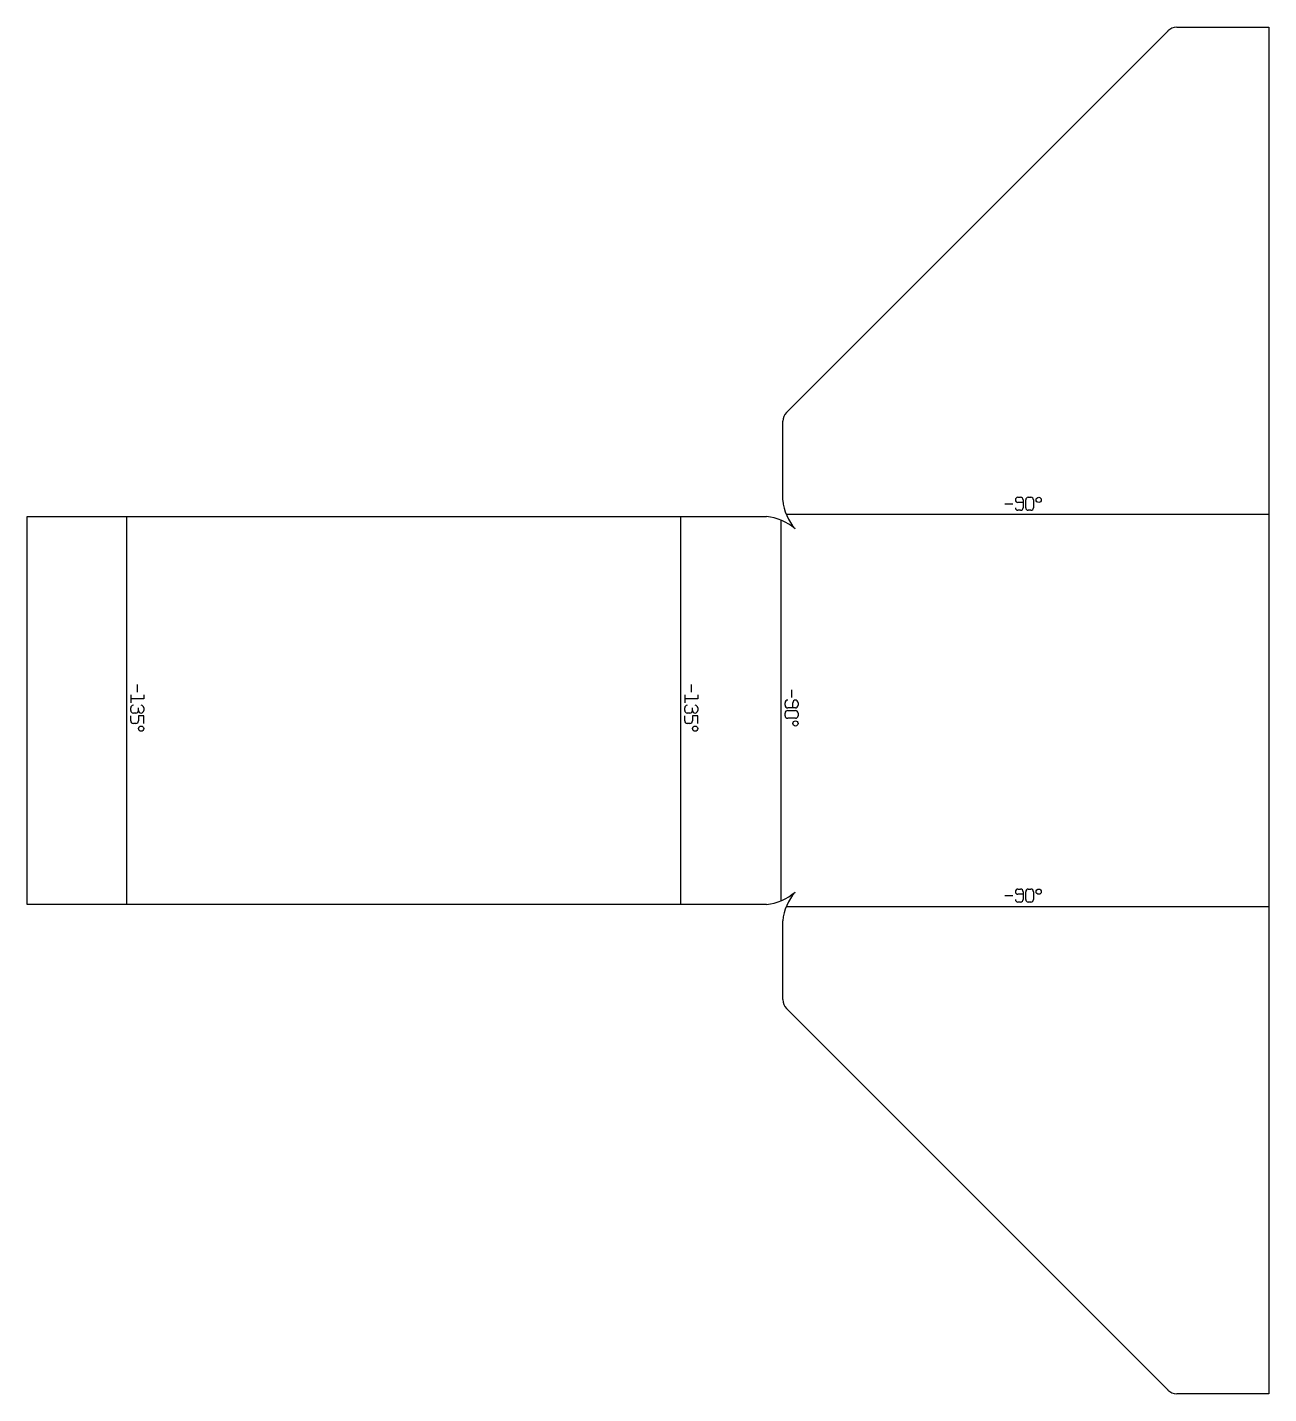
# Model space of a CAD drawing. Header units: millimetres. Extents: x 0 to 191, y 0 to 211.
import ezdxf

# ---------------------------------------------------------------- set-up
doc = ezdxf.new("R2010")
doc.units = ezdxf.units.MM
for name, color, linetype in [('Unfold030_Sketch', 7, 'CONTINUOUS'), ('Unfold030_Sketch_Bend_Labels', 7, 'CONTINUOUS'), ('Unfold030_Sketch_Bends', 7, 'CONTINUOUS')]:
    doc.layers.add(name, color=color, linetype=linetype)

msp = doc.modelspace()

# ---------------------------------------------------------------- linework, layer by layer
at = {"layer": 'Unfold030_Sketch'}
for p, q in [((177.16, 210.6), (191.34, 210.6)), ((191.34, 210.6), (191.34, 137.7)), ((116.99, 151.21), (175.82, 210.04)), ((116.44, 137.7), (116.44, 149.87)), ((191.34, 137.7), (191.34, 133.3)), ((0, 75.4), (0, 135.2)), ((0, 135.2), (14.17, 135.2)), ((14.17, 135.2), (16.37, 135.2)), ((16.37, 135.2), (99.57, 135.2)), ((99.57, 135.2), (101.77, 135.2)), ((101.77, 135.2), (113.94, 135.2)), ((191.34, 133.3), (191.34, 77.3)), ((191.34, 77.3), (191.34, 72.9)), ((14.17, 75.4), (0, 75.4)), ((16.37, 75.4), (14.17, 75.4)), ((99.57, 75.4), (16.37, 75.4)), ((101.77, 75.4), (99.57, 75.4)), ((113.94, 75.4), (101.77, 75.4)), ((116.44, 60.73), (116.44, 72.9)), ((191.34, 72.9), (191.34, 0)), ((175.82, 0.56), (116.99, 59.38)), ((191.34, 0), (177.16, 0))]:
    msp.add_line(p, q, dxfattribs=at)
for centre, radius, start, end in [((177.16, 208.7), 1.9, 90, 135), ((118.34, 149.87), 1.9, 135, 180), ((124.42, 138.53), 8.03, -174.0028, -139.2693), ((113.1, 127.22), 8.03, 49.2693, 84.0028), ((113.1, 83.38), 8.03, -84.0028, -49.2693), ((124.42, 72.06), 8.03, 139.2693, 174.0028), ((118.34, 60.73), 1.9, 180, -135), ((177.16, 1.9), 1.9, -135, -90)]:
    msp.add_arc(centre, radius, start, end, dxfattribs=at)
at = {"layer": 'Unfold030_Sketch_Bend_Labels'}
for p, q in [((150.69, 137.16), (151.89, 137.16)), ((152.69, 138.16), (153.09, 138.16)), ((153.49, 137.36), (152.69, 137.36)), ((153.49, 137.76), (153.49, 136.56)), ((153.89, 136.56), (153.89, 137.76)), ((154.29, 138.16), (154.69, 138.16)), ((155.09, 137.76), (155.09, 136.56)), ((153.09, 136.16), (152.69, 136.16)), ((154.69, 136.16), (154.29, 136.16)), ((15.94, 107.7), (15.94, 106.5)), ((16.94, 109.3), (16.94, 108.1)), ((17.94, 107.7), (17.94, 107.1)), ((101.33, 107.7), (101.33, 106.5)), ((102.33, 109.3), (102.33, 108.1)), ((103.33, 107.7), (103.33, 107.1)), ((117.8, 108.5), (117.8, 107.3)), ((17.94, 107.1), (15.94, 107.1)), ((15.94, 105.3), (15.94, 105.7)), ((17.14, 105.3), (17.14, 105.7)), ((17.94, 105.7), (17.94, 105.3)), ((103.33, 107.1), (101.33, 107.1)), ((101.33, 105.3), (101.33, 105.7)), ((102.53, 105.3), (102.53, 105.7)), ((103.33, 105.7), (103.33, 105.3)), ((116.8, 106.1), (116.8, 106.5)), ((118.4, 105.7), (117.2, 105.7)), ((117.2, 105.3), (118.4, 105.3)), ((118, 105.7), (118, 106.5)), ((118.8, 106.5), (118.8, 106.1)), ((15.94, 103.7), (15.94, 104.5)), ((16.74, 104.9), (16.34, 104.9)), ((16.74, 103.3), (16.34, 103.3)), ((17.94, 104.5), (17.14, 104.5)), ((17.14, 104.5), (17.14, 103.7)), ((17.94, 103.3), (17.94, 104.5)), ((101.33, 103.7), (101.33, 104.5)), ((102.13, 104.9), (101.73, 104.9)), ((102.13, 103.3), (101.73, 103.3)), ((103.33, 104.5), (102.53, 104.5)), ((102.53, 104.5), (102.53, 103.7)), ((103.33, 103.3), (103.33, 104.5)), ((116.8, 104.5), (116.8, 104.9)), ((118.4, 104.1), (117.2, 104.1)), ((118.8, 104.9), (118.8, 104.5)), ((150.69, 76.77), (151.89, 76.77)), ((152.69, 77.77), (153.09, 77.77)), ((153.49, 76.97), (152.69, 76.97)), ((153.49, 77.37), (153.49, 76.17)), ((153.89, 76.17), (153.89, 77.37)), ((154.29, 77.77), (154.69, 77.77)), ((155.09, 77.37), (155.09, 76.17)), ((153.09, 75.77), (152.69, 75.77)), ((154.69, 75.77), (154.29, 75.77))]:
    msp.add_line(p, q, dxfattribs=at)
for centre in [(155.89, 137.76), (118.4, 103.3), (17.54, 102.5), (102.93, 102.5), (155.89, 77.37)]:
    msp.add_circle(centre, 0.4, dxfattribs=at)
for centre, start, end in [((152.69, 137.76), 90, -90), ((153.09, 137.76), 0, 90), ((154.29, 137.76), 90, -180), ((154.69, 137.76), 0, 90), ((152.69, 136.56), 180, -90), ((153.09, 136.56), -90, 0), ((154.29, 136.56), 180, -90), ((154.69, 136.56), -90, 0), ((16.34, 105.7), 90, -180), ((16.34, 105.3), 180, -90), ((16.74, 105.3), -90, 0), ((17.54, 105.3), 180, 0), ((17.54, 105.7), 0, 90), ((101.73, 105.7), 90, 180), ((101.73, 105.3), -180, -90), ((102.13, 105.3), -90, 0), ((102.93, 105.3), 180, 0), ((102.93, 105.7), 0, 90), ((117.2, 106.5), 90, 180), ((117.2, 106.1), -180, -90), ((117.2, 104.9), 90, 180), ((118.4, 106.5), 0, 180), ((118.4, 106.1), -90, 0), ((118.4, 104.9), 0, 90), ((16.34, 103.7), 180, -90), ((16.74, 103.7), -90, 0), ((101.73, 103.7), -180, -90), ((102.13, 103.7), -90, 0), ((117.2, 104.5), -180, -90), ((118.4, 104.5), -90, 0), ((152.69, 77.37), 90, -90), ((152.69, 76.17), -180, -90), ((153.09, 77.37), 0, 90), ((153.09, 76.17), -90, 0), ((154.29, 77.37), 90, 180), ((154.29, 76.17), 180, -90), ((154.69, 77.37), 0, 90), ((154.69, 76.17), -90, 0)]:
    msp.add_arc(centre, 0.4, start, end, dxfattribs=at)
at = {"layer": 'Unfold030_Sketch_Bends'}
for p, q in [((15.27, 135.2), (15.27, 75.4)), ((100.67, 135.2), (100.67, 75.4)), ((191.34, 135.5), (116.99, 135.5)), ((116.14, 134.65), (116.14, 75.95)), ((116.99, 75.1), (191.34, 75.1))]:
    msp.add_line(p, q, dxfattribs=at)

doc.saveas('drawing.dxf')
